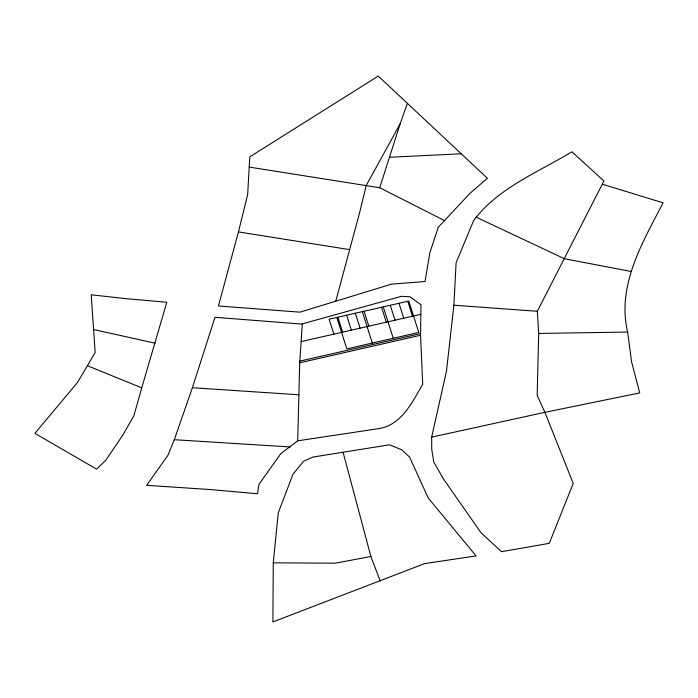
<?xml version="1.0" encoding="UTF-8"?>
<svg xmlns="http://www.w3.org/2000/svg" width="698" height="698" viewBox="0 0 698 698"><rect width="100%" height="100%" fill="white"/><g stroke="black" fill="none" stroke-linecap="round" stroke-linejoin="round"><path stroke-width="1.05" d="M273.267 562.841L272.901 621.935L424.698 563.583L476.106 555.931L428.197 497.988L409.569 457.05L401.524 449.678L389.379 444.818L312.861 457.085L303.517 461.282L292.942 474.291L278.284 512.768L273.267 562.841L335.293 563.181L370.882 556.507L380.236 580.945M297.706 440.822L379.058 428.589C401.699 424.873 412.326 402.013 422.709 384.249L420.554 335.258L420.999 304.773L409.935 296.763L401.446 296.318L302.321 323.872L299.704 362.803L297.706 440.822L280.936 453.517L258.993 484.246L257.51 493.774L211.424 489.638L146.632 485.319L167.86 455.41L174.299 439.705L192.395 387.713L214.984 317.293L302.304 324.134M538.69 333.443L537.172 395.33L544.876 412.326L573.224 483.4L549.274 543.341L501.434 551.699L480.887 532.574L443.483 478.959L433.755 462.05L431.722 449.093L431.678 437.114L446.458 371.196L453.901 305.218L456.091 262.797L473.689 220.446C498.259 187.745 537.957 172.371 571.924 151.806L603.927 181.009L537.32 311.282L538.69 333.443L627.65 332.047L631.585 361.808L639.726 392.922L544.876 412.326L431.678 437.114M249.203 167.084L247.659 194.585L238.437 231.911L218.448 306.003L299.931 312.154L391.587 284.121L425.021 281.547L429.872 252.624L438.292 227.208L470.042 193.276L487.405 178.278L378.272 76.065L249.797 156.849L249.203 167.084L379.729 187.745L444.783 220.708M335.668 301.536L359.339 213.771L366.249 185.441L400.146 123.825L407.379 103.295M141.729 387.861L133.903 415.703L122.717 435.299L105.747 460.27L96.612 469.143L34.9 433.362L77.452 382.495L95.172 352.507L91.211 294.783L125.396 298.604L166.813 302.26L141.729 387.861L87.433 365.708M602.706 184.324L663.1 202.813C642.657 242.267 616.543 285.656 627.65 332.047M379.729 187.745L400.146 123.825M301.135 341.61L420.859 314.318M299.817 361.128L420.58 333.6M299.704 362.803L420.554 335.258M389.458 157.277L461.265 153.778M174.299 439.705L290.246 446.956M192.395 387.713L298.927 394.798M537.32 311.282L453.901 305.218M238.437 231.911L349.663 249.648M631.21 271.487L564.42 258.749L476.071 217.122M93.532 329.526L154.982 343.18M407.745 301.292L412.492 316.22M399.012 303.281L403.758 318.209M390.269 305.27L395.024 320.208M383.289 306.867L393.279 338.268M381.536 307.26L386.291 322.197M364.068 311.247L368.823 326.175M362.323 311.64L372.322 343.05M355.334 313.236L360.089 328.165M346.601 315.226L351.356 330.163M337.867 317.215L342.622 332.152M336.82 317.459L346.819 348.86L418.783 332.457L408.784 301.047L329.133 319.213L333.888 334.141M343.119 452.417L370.882 556.507"/></g></svg>
